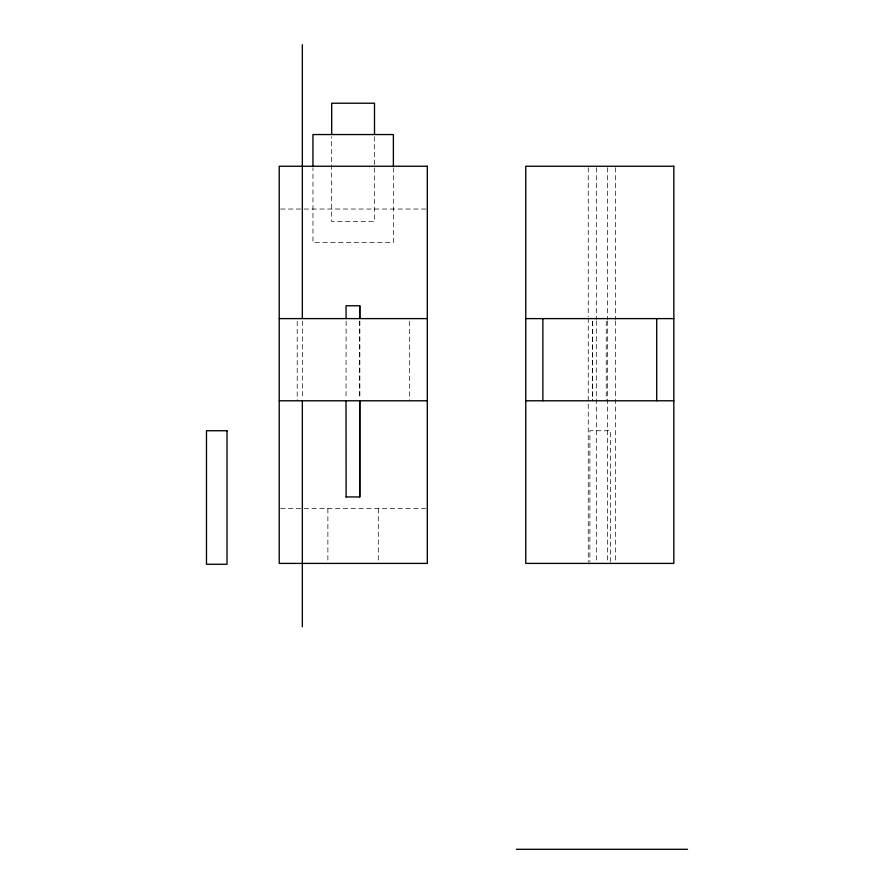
<?xml version="1.0" encoding="UTF-8"?>
<svg xmlns="http://www.w3.org/2000/svg" width="894" height="894" viewBox="0 0 894 894"><rect width="100%" height="100%" fill="white"/><g stroke="black" fill="none" stroke-linecap="round" stroke-linejoin="round"><path stroke-width="0.67" stroke-dasharray="4.47 3.35" d="M280.615 209.04L302.764 209.04M304.139 209.04L427.31 209.04M280.615 508.63L302.764 508.63M304.139 508.63L427.31 508.63M615.608 167.636L615.608 319.538M615.608 320.935L615.608 562.013M610.446 562.013L610.446 430.74L589.906 430.74L589.906 562.013M607.551 167.636L607.551 319.538M607.551 320.935L607.551 562.013M606.233 321.393L606.233 400.78M596.298 167.636L596.298 319.538M596.298 320.935L596.298 563.41M592.644 321.393L592.644 400.78M592.532 321.393L592.532 400.78M588.252 167.636L588.252 316.755M588.252 318.141L588.252 562.013M409.34 321.393L409.34 400.78M393.382 167.748L393.382 242.442L312.945 242.442L312.945 167.748M378.318 508.63L378.318 562.035M374.497 136.637L374.497 221.567L331.696 221.567L331.696 136.637M359.824 321.114L359.824 399.26M359.712 321.114L359.712 399.26M346.123 321.114L346.023 399.26M327.874 508.63L327.874 562.035M302.34 321.069L302.34 399.238M297.21 321.393L297.21 400.78"/><path stroke-width="1.34" d="M279.23 318.61L427.31 318.61M525.75 318.61L673.83 318.61M279.23 400.78L427.31 400.78M525.75 400.78L673.83 400.78M346.023 496.93L359.824 496.93L359.824 400.657M516.33 849.3L687.52 849.3M656.71 318.61L656.71 400.78M542.87 318.61L542.87 400.78M393.382 166.362L393.382 134.547L312.945 134.547L312.945 166.362M374.497 133.854L374.497 103.223L331.696 103.223L331.696 133.854M359.824 318.331L359.824 305.77L346.023 305.77L346.123 318.331M359.712 305.77L359.712 318.331M359.712 400.657L359.712 496.93M346.023 400.657L346.123 496.93M302.34 44.7L302.34 318.275M302.34 400.635L302.34 626.75M427.31 166.25L279.23 166.25L279.23 563.41L427.31 563.41L427.31 166.25M673.83 166.25L525.75 166.25L525.75 563.41L673.83 563.41L673.83 166.25M227.02 430.74L206.48 430.74L206.48 564.27L227.02 564.27L227.02 430.74"/></g></svg>
